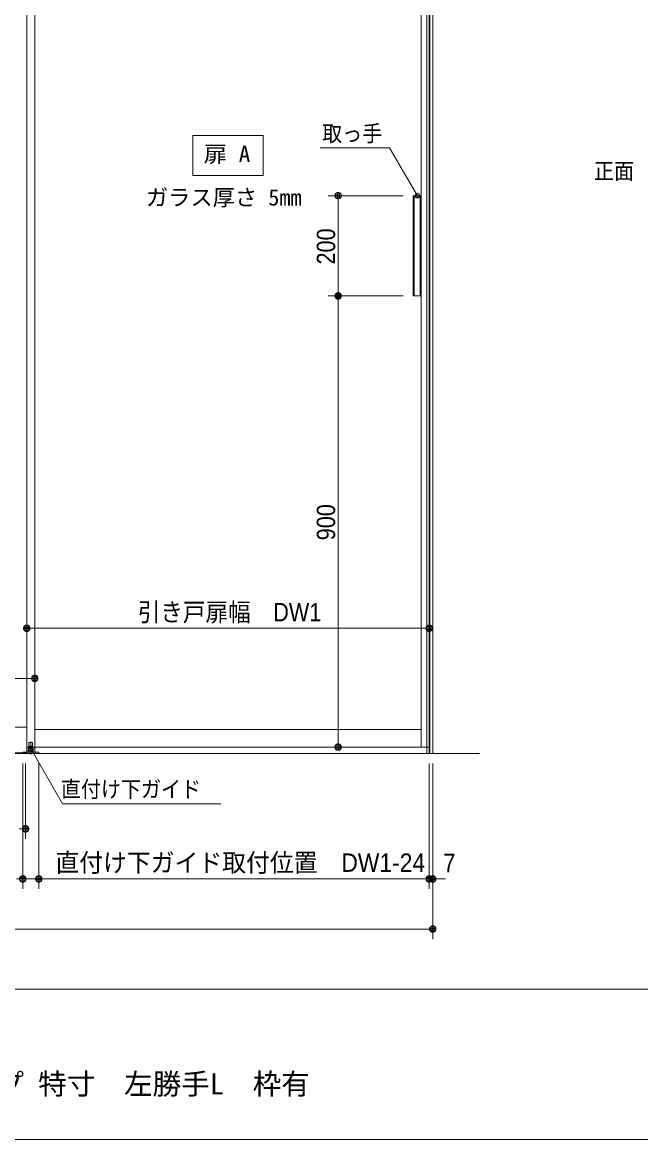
# Model space of a CAD drawing. Units: millimetres, scale not verified. Extents: x -6062 to 6062, y -3045 to 3045.
# Drawn here: x -3134 to -1901, y -2770 to -541 of the extents above; entities that cross this region are included whole.
import ezdxf
from ezdxf.enums import TextEntityAlignment as Align

# ---------------------------------------------------------------- set-up
doc = ezdxf.new("R2010")
doc.units = ezdxf.units.MM
doc.header["$LTSCALE"] = 20
doc.linetypes.add('CHAIN1', pattern=[8, 5, -1, 1, -1])
doc.linetypes.add('DOUBLE_CHAIN1', pattern=[8.8, 5, -1, 0.6, -0.6, 0.6, -1])
for name, color, linetype, lineweight in [('0-0_2寸法-1', 7, 'Continuous', 9), ('0-1_0', 7, 'Continuous', 9), ('0-2_2寸法-3', 7, 'Continuous', 9), ('0-3_2寸法-2', 7, 'Continuous', 9), ('0-4_3一般', 7, 'Continuous', 9), ('0-5_1図面枠', 7, 'Continuous', 9)]:
    doc.layers.add(name, color=color, linetype=linetype, lineweight=lineweight)
doc.styles.add('ＭＳ ゴシック', font='')
doc.styles.add('ＭＳ Ｐゴシック', font='')
doc.styles.get('ＭＳ ゴシック').set_extended_font_data('MS Gothic')
doc.styles.get('ＭＳ Ｐゴシック').set_extended_font_data('MS PGothic')

# ---------------------------------------------------------------- blocks, each defined once
blk = doc.blocks.new('_Dot')
at = {"layer": '0-1_0'}
for p, q in [((-10, 0), (-20, 0)), ((9.78, 2), (-9.78, 2)), ((7.99, 6), (-7.99, 6)), ((9.16, -3.98), (-9.16, -3.98)), ((6, -7.98), (-6, -7.98))]:
    blk.add_line(p, q, dxfattribs=at)
for points in [[(10, 0), (9.92, 1.25), (9.69, 2.49), (9.3, 3.68), (8.76, 4.82), (8.09, 5.88), (7.29, 6.85), (6.37, 7.71), (5.36, 8.44), (4.26, 9.05), (3.09, 9.51), (1.87, 9.82), (0.63, 9.98), (-0.63, 9.98), (-1.87, 9.82), (-3.09, 9.51), (-4.26, 9.05), (-5.36, 8.44), (-6.37, 7.71), (-7.29, 6.85), (-8.09, 5.88), (-8.76, 4.82), (-9.3, 3.68), (-9.69, 2.49), (-9.92, 1.25), (-10, 0), (0, 0)], [(-10, 0), (-9.92, -1.25), (-9.69, -2.49), (-9.3, -3.68), (-8.76, -4.82), (-8.09, -5.88), (-7.29, -6.85), (-6.37, -7.71), (-5.36, -8.44), (-4.26, -9.05), (-3.09, -9.51), (-1.87, -9.82), (-0.63, -9.98), (0.63, -9.98), (1.87, -9.82), (3.09, -9.51), (4.26, -9.05), (5.36, -8.44), (6.37, -7.71), (7.29, -6.85), (8.09, -5.88), (8.76, -4.82), (9.3, -3.68), (9.69, -2.49), (9.92, -1.25), (10, 0), (0, 0)]]:
    blk.add_lwpolyline(points, close=True, dxfattribs=at)
blk = doc.blocks.new('グループ-64')
at = {"layer": '0-4_3一般'}
for p, q in [((-10700, 7000), (-10700, -40000)), ((-8700, -40000), (-60560, -40000))]:
    blk.add_line(p, q, dxfattribs=at)
blk = doc.blocks.new('グループ-65')
at = {"layer": '0-4_3一般'}
for p, q in [((-26760, -40000), (-26760, 6840)), ((-26440, -40000), (-26440, 6840)), ((-10700, -40000), (-10700, 7000)), ((-26440, 6100), (-26440, -39740)), ((-11020, -39740), (-11020, 6100)), ((-10700, -39740), (-10700, 6100)), ((-11018, -17740), (-11338, -17740)), ((-11338, -21740), (-11338, -17740)), ((-11298, -17740), (-11298, -21740)), ((-11058, -17740), (-11058, -21740)), ((-26760, -38940), (-42180, -38940)), ((-11020, -39040), (-26440, -39040)), ((-26675, -39800), (-26675, -39560)), ((-26665, -39550), (-26535, -39550)), ((-26525, -39560), (-26525, -39800)), ((-26440, -40000), (-42500, -40000)), ((-26500, -39942), (-26920, -39942)), ((-26760, -39740), (-10700, -39740)), ((-26700, -39862), (-26700, -39922)), ((-26640, -39862), (-26700, -39862)), ((-26700, -39922), (-26500, -39922)), ((-26525, -39800), (-26675, -39800)), ((-26674, -39800), (-26526, -39800)), ((-26674, -39862), (-26674, -39800)), ((-26560, -39862), (-26640, -39862)), ((-26500, -39862), (-26560, -39862)), ((-26526, -39862), (-26526, -39800)), ((-26500, -39862), (-26500, -39922)), ((-26500, -39922), (-26500, -39942))]:
    blk.add_line(p, q, dxfattribs=at)
at = {"layer": '0-4_3一般', "linetype": 'DOUBLE_CHAIN1'}
for p, q in [((-26760, -24440), (-26760, -24120)), ((-26440, -24120), (-26440, -24440)), ((-11020, -24440), (-11020, -24120))]:
    blk.add_line(p, q, dxfattribs=at)
at = {"layer": '0-4_3一般', "linetype": 'CHAIN1'}
blk.add_line((-26600, -39520), (-26600, -40027.8), dxfattribs=at)
at = {"layer": '0-4_3一般'}
for points in [[(-10700, 6100), (-26760, 6100), (-26760, -39740)], [(-11018, -17740), (-11018, -21740), (-11338, -21740)], [(-26920, -39942), (-26920, -40000), (-26280, -40000)], [(-26700, -39942), (-26700, -39922), (-26500, -39922)], [(-26280, -40000), (-26280, -39942), (-26500, -39942)]]:
    blk.add_lwpolyline(points, dxfattribs=at)
blk.add_lwpolyline([(-42130, -39970), (-26810, -39970), (-26810, -40000), (-42130, -40000)], close=True, dxfattribs=at)
for centre, start, end in [((-26665, -39560), 90, 180), ((-26535, -39560), 0, 90)]:
    blk.add_arc(centre, 10, start, end, dxfattribs=at)
blk.add_blockref('グループ-64', (0, 0), dxfattribs=at)
blk = doc.blocks.new('グループ-79')
at = {"layer": '0-4_3一般'}
for p, q in [((-10800, -40000), (-10800, 7000)), ((-10680, 7000), (-10680, -40000)), ((-10560, 7000), (-10560, -40000)), ((-10560, -40000), (-10800, -40000))]:
    blk.add_line(p, q, dxfattribs=at)
blk = doc.blocks.new('グループ-90')
at = {"layer": '0-5_1図面枠'}
blk.add_line((-80000, -49400), (80000, -49400), dxfattribs=at)
blk.add_lwpolyline([(-80000, 55400), (80000, 55400), (80000, -55400), (-80000, -55400)], close=True, dxfattribs=at)
blk = doc.blocks.new('図面枠')
at = {"layer": '0-5_1図面枠'}
blk.add_blockref('グループ-90', (0, 0), dxfattribs=at)

msp = doc.modelspace()

# ---------------------------------------------------------------- linework, layer by layer
at = {"layer": '0-0_2寸法-1'}
for p, q in [((-2374.2, -887), (-2524.2, -887)), ((-2504.2, -1074.29), (-2504.2, -899.71)), ((-2374.4, -1087), (-2524.2, -1087)), ((-2374.4, -1087), (-2524.2, -1087)), ((-2504.2, -1099.71), (-2504.2, -1974.29)), ((-3125.5, -1730), (-3125.3, -1730)), ((-2322.5, -1730), (-2322.3, -1730)), ((-2335.21, -1750), (-3112.79, -1750)), ((-3109.5, -1830), (-3109.3, -1830)), ((-3899.79, -1850), (-3122.21, -1850)), ((-2374.2, -1987), (-2524.2, -1987)), ((-3128, -2020), (-3128, -2170)), ((-3101.5, -2020), (-3101.5, -2270)), ((-2322.5, -2020), (-2322.5, -2270)), ((-2335.21, -2250), (-3088.79, -2250)), ((-2315.5, -2270), (-2315.5, -2370)), ((-4702.79, -2350), (-2328.21, -2350))]:
    msp.add_line(p, q, dxfattribs=at)
at = {"layer": '0-2_2寸法-3'}
for p, q in [((-2341.31, -886.01), (-2351.09, -886.01)), ((-2342.2, -890.01), (-2350.2, -890.01)), ((-2346.03, -882.01), (-2346.37, -882.01)), ((-2346.03, -882.01), (-2346.37, -882.01)), ((-3112.61, -1989.01), (-3122.39, -1989.01)), ((-3113.5, -1993.01), (-3121.5, -1993.01)), ((-3117.33, -1985.01), (-3117.67, -1985.01)), ((-3117.33, -1985.01), (-3117.67, -1985.01))]:
    msp.add_line(p, q, dxfattribs=at)
msp.add_lwpolyline([(-2654, -847), (-2794, -847), (-2794, -767), (-2654, -767)], close=True, dxfattribs=at)
for points in [[(-2346.2, -887), (-2401.44, -791.33), (-2539.96, -791.33)], [(-3117.5, -1990), (-3053.99, -2100), (-2737.98, -2100)]]:
    msp.add_lwpolyline(points, dxfattribs=at)
for centre in [(-2346.2, -887), (-2346.2, -887), (-3117.5, -1990), (-3117.5, -1990)]:
    msp.add_circle(centre, 5.01, dxfattribs=at)
at = {"layer": '0-3_2寸法-2'}
for p, q in [((-3133.5, -2020), (-3133.5, -2270)), ((-3101.5, -2020), (-3101.5, -2270)), ((-2322.5, -2020), (-2322.5, -2270)), ((-2315.5, -2020), (-2315.5, -2270)), ((-3101.5, -2250), (-3133.5, -2250)), ((-3088.79, -2250), (-3076.08, -2250)), ((-2335.21, -2250), (-2347.92, -2250)), ((-2322.5, -2250), (-2315.5, -2250)), ((-2302.79, -2250), (-2290.08, -2250))]:
    msp.add_line(p, q, dxfattribs=at)

# ---------------------------------------------------------------- block references
at = {"layer": '0-0_2寸法-1', "xscale": 0.6356201, "yscale": 0.6356201}
for p, rotation in [((-2504.2, -887), 90), ((-2504.2, -1087), 270), ((-2504.2, -1087), 90), ((-3125.5, -1750), 180), ((-2504.2, -1987), 270), ((-3101.5, -2250), 180)]:
    msp.add_blockref('_Dot', p, dxfattribs=dict(at, rotation=rotation))
for p in [(-2322.5, -1750), (-3109.5, -1850), (-3128, -2150), (-2322.5, -2250), (-2315.5, -2350)]:
    msp.add_blockref('_Dot', p, dxfattribs=at)
at = {"layer": '0-3_2寸法-2', "xscale": 0.6356201, "yscale": 0.6356201}
for p in [(-3133.5, -2250), (-2322.5, -2250)]:
    msp.add_blockref('_Dot', p, dxfattribs=at)
at = {"layer": '0-3_2寸法-2', "xscale": 0.6356201, "yscale": 0.6356201, "rotation": 180}
for p in [(-3101.5, -2250), (-2315.5, -2250)]:
    msp.add_blockref('_Dot', p, dxfattribs=at)
at = {"layer": '0-4_3一般', "xscale": 0.05, "yscale": 0.05}
for name in ['グループ-65', 'グループ-79']:
    msp.add_blockref(name, (-1787.5, 0), dxfattribs=at)
at = {"layer": '0-5_1図面枠', "xscale": 0.05, "yscale": 0.05}
msp.add_blockref('図面枠', (-1787.5, 0), dxfattribs=at)

# ---------------------------------------------------------------- texts
at = {"layer": '0-0_2寸法-1', "style": 'ＭＳ Ｐゴシック', "width": 0.9}
for s, p in [('200', (-2499.24, -1024.28)), ('900', (-2499.24, -1574.38))]:
    msp.add_text(s, height=36.66, rotation=90, dxfattribs=at).set_placement(p, align=Align.BOTTOM_LEFT)
at = {"layer": '0-0_2寸法-1', "style": 'ＭＳ Ｐゴシック'}
for s, width, p in [('引き戸扉幅\u3000DW1', 0.9, (-2904.02, -1747.07)), ('直付け下ガイド取付位置\u3000DW1-24', 0.95, (-3068.38, -2246.79))]:
    msp.add_text(s, height=36.69, dxfattribs=dict(at, width=width)).set_placement(p, align=Align.BOTTOM_LEFT)
at = {"layer": '0-2_2寸法-3', "style": 'ＭＳ ゴシック'}
for s, width, p in [('取っ手', 0.9, (-2536.1, -788.94)), ('扉 A', 1.05, (-2772.51, -829.87)), ('正面', 0.9, (-1993.76, -863.78)), ('直付け下ガイド', 0.9, (-3057.44, -2096.83))]:
    msp.add_text(s, height=32.55, dxfattribs=dict(at, width=width)).set_placement(p, align=Align.BOTTOM_LEFT)
msp.add_text('ガラス厚さ 5mm', height=32.55, dxfattribs=at).set_placement((-2887.79, -916.45), align=Align.BOTTOM_LEFT)
at = {"layer": '0-3_2寸法-2', "style": 'ＭＳ Ｐゴシック', "width": 0.9}
msp.add_text('7', height=36.66, dxfattribs=at).set_placement((-2294.4, -2247.52), align=Align.BOTTOM_LEFT)
at = {"layer": '0-5_1図面枠', "style": 'ＭＳ ゴシック'}
msp.add_text('1枚引き込み＋FIX2連タイプ 特寸\u3000左勝手L\u3000枠有', height=41.84, dxfattribs=at).set_placement((-3844.15, -2692.37), align=Align.BOTTOM_LEFT)

doc.saveas('drawing.dxf')
